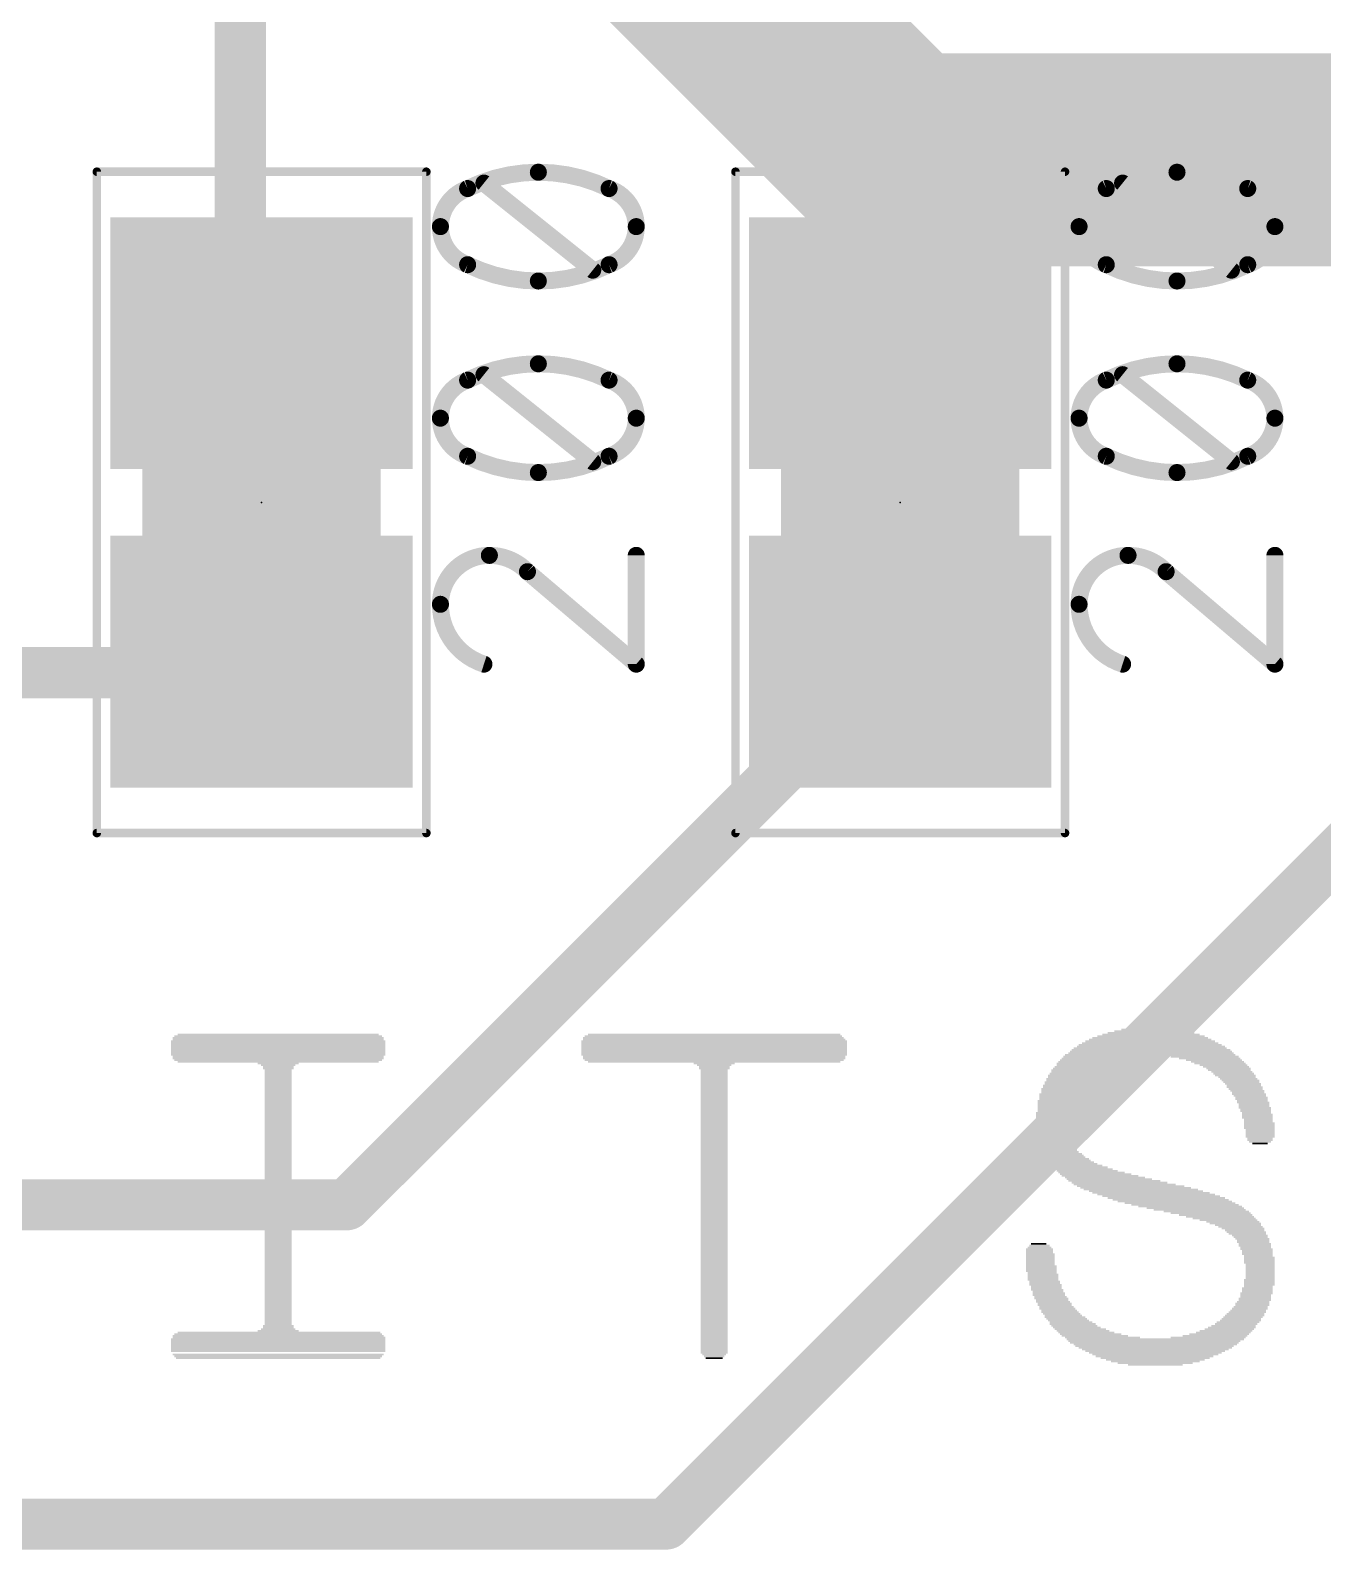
# Model space of a CAD drawing. Extents: x -0.05 to 2.15, y -0.05 to 2.68.
# Drawn here: x 1.0757 to 1.3792, y 0.144 to 0.5009 of the extents above; entities that cross this region are included whole.
import ezdxf

# ---------------------------------------------------------------- set-up
doc = ezdxf.new("R2010")
doc.units = 0
for name, color, linetype in [('1', 12, 'CONTINUOUS'), ('16', 132, 'CONTINUOUS'), ('23', 53, 'CONTINUOUS'), ('25', 253, 'CONTINUOUS'), ('29', 253, 'CONTINUOUS'), ('31', 253, 'CONTINUOUS'), ('35', 253, 'CONTINUOUS'), ('39', 12, 'CONTINUOUS'), ('51', 253, 'CONTINUOUS')]:
    doc.layers.add(name, color=color, linetype=linetype)

# ---------------------------------------------------------------- blocks, each defined once
blk = doc.blocks.new('RECT')
blk.add_solid([(-0.5, -0.5), (0.5, -0.5), (-0.5, 0.5), (0.5, 0.5)])

msp = doc.modelspace()

# ---------------------------------------------------------------- linework, layer by layer
at = {"layer": '1', "const_width": 0.012}
for points in [[(1.125, 0.625), (1.125, 0.45)], [(1.275, 0.625), (1.275, 0.45)], [(1.125, 0.45), (1.13, 0.427402)], [(1.275, 0.45), (1.28, 0.427402)], [(1.125, 0.35), (1.13, 0.352598)], [(1.275, 0.35), (1.28, 0.352598)], [(0.6, 0.35), (1.125, 0.35)], [(1.15, 0.225), (1.275, 0.35)], [(1.225, 0.15), (1.425, 0.35)], [(0.6, 0.225), (1.15, 0.225)], [(0.65, 0.15), (1.225, 0.15)]]:
    msp.add_lwpolyline(points, dxfattribs=at)
at = {"layer": '1', "const_width": 0.006}
for points in [[(1.127929, 0.450648, 1), (1.122071, 0.449352)], [(1.277929, 0.450648, 1), (1.272071, 0.449352)], [(1.122, 0.45, 1), (1.128, 0.45)], [(1.272, 0.45, 1), (1.278, 0.45)], [(1.127071, 0.426753, 1), (1.132929, 0.42805)], [(1.277071, 0.426753, 1), (1.282929, 0.42805)], [(1.131383, 0.349936, 1), (1.128617, 0.35526)], [(1.281383, 0.349936, 1), (1.278617, 0.35526)], [(1.123617, 0.352662, 1), (1.126383, 0.347338)], [(1.125, 0.347, 1), (1.125, 0.353)], [(1.273617, 0.352662, 1), (1.276383, 0.347338)], [(1.277121, 0.347879, 1), (1.272879, 0.352121)], [(1.147879, 0.227121, 1), (1.152121, 0.222879)], [(1.15, 0.222, 1), (1.15, 0.228)], [(1.222879, 0.152121, 1), (1.227121, 0.147879)], [(1.225, 0.147, 1), (1.225, 0.153)]]:
    msp.add_lwpolyline(points, format="xyb", dxfattribs=at)
at = {"layer": '16', "const_width": 0.05}
for points in [[(1.279528, 0.470472), (1.15, 0.6)], [(1.95, 0.470472), (1.279528, 0.470472)]]:
    msp.add_lwpolyline(points, dxfattribs=at)
at = {"layer": '16', "const_width": 0.025}
for points in [[(1.279528, 0.482972, 1), (1.279528, 0.457972)], [(1.270689, 0.461634, 1), (1.288366, 0.479311)]]:
    msp.add_lwpolyline(points, format="xyb", dxfattribs=at)
at = {"layer": '23'}
for p in [(1.13, 0.39), (1.28, 0.39)]:
    msp.add_point(p, dxfattribs=at)
at = {"layer": '25'}
for points, const_width in [([(1.195, 0.467555, 0.113886), (1.178389, 0.463722)], 0.004), ([(1.211611, 0.463722, 0.113886), (1.195, 0.467555)], 0.004), ([(1.195, 0.468555, 1), (1.195, 0.466555)], 0.002), ([(1.195, 0.466555, 1), (1.195, 0.468555)], 0.002), ([(1.345, 0.467555, 0.113886), (1.328389, 0.463722)], 0.004), ([(1.361611, 0.463722, 0.113886), (1.345, 0.467555)], 0.004), ([(1.345, 0.468555, 1), (1.345, 0.466555)], 0.002), ([(1.345, 0.466555, 1), (1.345, 0.468555)], 0.002), ([(1.178389, 0.463722, 0.320469), (1.172, 0.454777)], 0.004), ([(1.177951, 0.464621, 1), (1.178827, 0.462823)], 0.002), ([(1.178713, 0.462776, 1), (1.178065, 0.464668)], 0.002), ([(1.182847, 0.465781, 1), (1.181598, 0.464219)], 0.002), ([(1.218, 0.454777, 0.320462), (1.211611, 0.463722)], 0.004), ([(1.211936, 0.464668, 1), (1.211287, 0.462776)], 0.002), ([(1.211173, 0.462823, 1), (1.212049, 0.464621)], 0.002), ([(1.328389, 0.463722, 0.320469), (1.322, 0.454777)], 0.004), ([(1.327951, 0.464621, 1), (1.328827, 0.462823)], 0.002), ([(1.328713, 0.462776, 1), (1.328065, 0.464668)], 0.002), ([(1.332847, 0.465781, 1), (1.331598, 0.464219)], 0.002), ([(1.368, 0.454777, 0.320462), (1.361611, 0.463722)], 0.004), ([(1.361936, 0.464668, 1), (1.361287, 0.462776)], 0.002), ([(1.361173, 0.462823, 1), (1.362049, 0.464621)], 0.002), ([(1.172, 0.454777, 0.320467), (1.178389, 0.445833)], 0.004), ([(1.173, 0.454777, 1), (1.171, 0.454777)], 0.002), ([(1.171, 0.454777, 1), (1.173, 0.454777)], 0.002), ([(1.211611, 0.445833, 0.320461), (1.218, 0.454777)], 0.004), ([(1.219, 0.454777, 1), (1.217, 0.454777)], 0.002), ([(1.217, 0.454777, 1), (1.219, 0.454777)], 0.002), ([(1.322, 0.454777, 0.320467), (1.328389, 0.445833)], 0.004), ([(1.323, 0.454777, 1), (1.321, 0.454777)], 0.002), ([(1.321, 0.454777, 1), (1.323, 0.454777)], 0.002), ([(1.361611, 0.445833, 0.320461), (1.368, 0.454777)], 0.004), ([(1.369, 0.454777, 1), (1.367, 0.454777)], 0.002), ([(1.367, 0.454777, 1), (1.369, 0.454777)], 0.002), ([(1.178389, 0.445833, 0.113886), (1.195, 0.442)], 0.004), ([(1.178827, 0.446732, 1), (1.177951, 0.444934)], 0.002), ([(1.178065, 0.444887, 1), (1.178713, 0.446779)], 0.002), ([(1.195, 0.442, 0.113886), (1.211611, 0.445833)], 0.004), ([(1.207153, 0.443774, 1), (1.208403, 0.445336)], 0.002), ([(1.211287, 0.446779, 1), (1.211936, 0.444887)], 0.002), ([(1.212049, 0.444934, 1), (1.211173, 0.446732)], 0.002), ([(1.328389, 0.445833, 0.113886), (1.345, 0.442)], 0.004), ([(1.328827, 0.446732, 1), (1.327951, 0.444934)], 0.002), ([(1.328065, 0.444887, 1), (1.328713, 0.446779)], 0.002), ([(1.345, 0.442, 0.113886), (1.361611, 0.445833)], 0.004), ([(1.357153, 0.443774, 1), (1.358403, 0.445336)], 0.002), ([(1.361287, 0.446779, 1), (1.361936, 0.444887)], 0.002), ([(1.362049, 0.444934, 1), (1.361173, 0.446732)], 0.002), ([(1.195, 0.443, 1), (1.195, 0.441)], 0.002), ([(1.195, 0.441, 1), (1.195, 0.443)], 0.002), ([(1.345, 0.443, 1), (1.345, 0.441)], 0.002), ([(1.345, 0.441, 1), (1.345, 0.443)], 0.002), ([(1.195, 0.422555, 0.113886), (1.178389, 0.418722)], 0.004), ([(1.182847, 0.420781, 1), (1.181598, 0.419219)], 0.002), ([(1.211611, 0.418722, 0.113886), (1.195, 0.422555)], 0.004), ([(1.195, 0.423555, 1), (1.195, 0.421555)], 0.002), ([(1.195, 0.421555, 1), (1.195, 0.423555)], 0.002), ([(1.345, 0.422555, 0.113886), (1.328389, 0.418722)], 0.004), ([(1.332847, 0.420781, 1), (1.331598, 0.419219)], 0.002), ([(1.361611, 0.418722, 0.113886), (1.345, 0.422555)], 0.004), ([(1.345, 0.423555, 1), (1.345, 0.421555)], 0.002), ([(1.345, 0.421555, 1), (1.345, 0.423555)], 0.002), ([(1.178389, 0.418722, 0.320469), (1.172, 0.409778)], 0.004), ([(1.177951, 0.419621, 1), (1.178827, 0.417823)], 0.002), ([(1.178713, 0.417776, 1), (1.178065, 0.419668)], 0.002), ([(1.218, 0.409778, 0.320462), (1.211611, 0.418722)], 0.004), ([(1.211936, 0.419668, 1), (1.211287, 0.417776)], 0.002), ([(1.211173, 0.417823, 1), (1.212049, 0.419621)], 0.002), ([(1.328389, 0.418722, 0.320469), (1.322, 0.409778)], 0.004), ([(1.327951, 0.419621, 1), (1.328827, 0.417823)], 0.002), ([(1.328713, 0.417776, 1), (1.328065, 0.419668)], 0.002), ([(1.368, 0.409778, 0.320462), (1.361611, 0.418722)], 0.004), ([(1.361936, 0.419668, 1), (1.361287, 0.417776)], 0.002), ([(1.361173, 0.417823, 1), (1.362049, 0.419621)], 0.002), ([(1.172, 0.409778, 0.320467), (1.178389, 0.400833)], 0.004), ([(1.173, 0.409778, 1), (1.171, 0.409778)], 0.002), ([(1.171, 0.409778, 1), (1.173, 0.409778)], 0.002), ([(1.211611, 0.400833, 0.320461), (1.218, 0.409778)], 0.004), ([(1.219, 0.409778, 1), (1.217, 0.409778)], 0.002), ([(1.217, 0.409778, 1), (1.219, 0.409778)], 0.002), ([(1.322, 0.409778, 0.320467), (1.328389, 0.400833)], 0.004), ([(1.323, 0.409778, 1), (1.321, 0.409778)], 0.002), ([(1.321, 0.409778, 1), (1.323, 0.409778)], 0.002), ([(1.361611, 0.400833, 0.320461), (1.368, 0.409778)], 0.004), ([(1.369, 0.409778, 1), (1.367, 0.409778)], 0.002), ([(1.367, 0.409778, 1), (1.369, 0.409778)], 0.002), ([(1.178389, 0.400833, 0.113886), (1.195, 0.397)], 0.004), ([(1.178827, 0.401732, 1), (1.177951, 0.399934)], 0.002), ([(1.178065, 0.399887, 1), (1.178713, 0.401779)], 0.002), ([(1.195, 0.397, 0.113886), (1.211611, 0.400833)], 0.004), ([(1.207153, 0.398774, 1), (1.208403, 0.400336)], 0.002), ([(1.211287, 0.401779, 1), (1.211936, 0.399887)], 0.002), ([(1.212049, 0.399934, 1), (1.211173, 0.401732)], 0.002), ([(1.328389, 0.400833, 0.113886), (1.345, 0.397)], 0.004), ([(1.328827, 0.401732, 1), (1.327951, 0.399934)], 0.002), ([(1.328065, 0.399887, 1), (1.328713, 0.401779)], 0.002), ([(1.345, 0.397, 0.113886), (1.361611, 0.400833)], 0.004), ([(1.357153, 0.398774, 1), (1.358403, 0.400336)], 0.002), ([(1.361287, 0.401779, 1), (1.361936, 0.399887)], 0.002), ([(1.362049, 0.399934, 1), (1.361173, 0.401732)], 0.002), ([(1.195, 0.398, 1), (1.195, 0.396)], 0.002), ([(1.195, 0.396, 1), (1.195, 0.398)], 0.002), ([(1.345, 0.398, 1), (1.345, 0.396)], 0.002), ([(1.345, 0.396, 1), (1.345, 0.398)], 0.002), ([(1.1835, 0.377555, 0.414214), (1.172, 0.366055)], 0.004), ([(1.192445, 0.373722, 0.205256), (1.1835, 0.377555)], 0.004), ([(1.1835, 0.378555, 1), (1.1835, 0.376555)], 0.002), ([(1.1835, 0.376555, 1), (1.1835, 0.378555)], 0.002), ([(1.219, 0.377555, 1), (1.217, 0.377555)], 0.002), ([(1.3335, 0.377555, 0.414214), (1.322, 0.366055)], 0.004), ([(1.342445, 0.373722, 0.205256), (1.3335, 0.377555)], 0.004), ([(1.3335, 0.378555, 1), (1.3335, 0.376555)], 0.002), ([(1.3335, 0.376555, 1), (1.3335, 0.378555)], 0.002), ([(1.369, 0.377555, 1), (1.367, 0.377555)], 0.002), ([(1.193092, 0.374484, 1), (1.191797, 0.37296)], 0.002), ([(1.19172, 0.373033, 1), (1.193169, 0.374412)], 0.002), ([(1.343092, 0.374484, 1), (1.341797, 0.37296)], 0.002), ([(1.34172, 0.373033, 1), (1.343169, 0.374412)], 0.002), ([(1.172, 0.366055, 0.325186), (1.182222, 0.352)], 0.004), ([(1.173, 0.366055, 1), (1.171, 0.366055)], 0.002), ([(1.322, 0.366055, 0.325186), (1.332222, 0.352)], 0.004), ([(1.323, 0.366055, 1), (1.321, 0.366055)], 0.002), ([(1.171, 0.366055, 1), (1.173, 0.366055)], 0.002), ([(1.321, 0.366055, 1), (1.323, 0.366055)], 0.002), ([(1.181914, 0.351049, 1), (1.18253, 0.352951)], 0.002), ([(1.217352, 0.351238, 1), (1.218648, 0.352762)], 0.002), ([(1.331914, 0.351049, 1), (1.33253, 0.352951)], 0.002), ([(1.367352, 0.351238, 1), (1.368648, 0.352762)], 0.002), ([(1.217, 0.352, 1), (1.219, 0.352)], 0.002), ([(1.367, 0.352, 1), (1.369, 0.352)], 0.002)]:
    msp.add_lwpolyline(points, format="xyb", dxfattribs=dict(at, const_width=const_width))
at = {"layer": '25', "const_width": 0.004}
for points in [[(1.207778, 0.444555), (1.182222, 0.465)], [(1.357778, 0.444555), (1.332222, 0.465)], [(1.207778, 0.399555), (1.182222, 0.42)], [(1.357778, 0.399555), (1.332222, 0.42)], [(1.218, 0.352), (1.218, 0.377555)], [(1.368, 0.352), (1.368, 0.377555)], [(1.192445, 0.373722), (1.218, 0.352)], [(1.342445, 0.373722), (1.368, 0.352)]]:
    msp.add_lwpolyline(points, dxfattribs=at)
at = {"layer": '39', "const_width": 0.002}
for points in [[(1.091299, 0.312323), (1.091299, 0.467677)], [(1.091299, 0.467677), (1.168701, 0.467677)], [(1.168701, 0.467677), (1.168701, 0.312323)], [(1.241299, 0.312323), (1.241299, 0.467677)], [(1.241299, 0.467677), (1.318701, 0.467677)], [(1.318701, 0.467677), (1.318701, 0.312323)], [(1.168701, 0.312323), (1.091299, 0.312323)], [(1.318701, 0.312323), (1.241299, 0.312323)]]:
    msp.add_lwpolyline(points, dxfattribs=at)
at = {"layer": '39', "const_width": 0.001}
for points in [[(1.091799, 0.467677, 1), (1.090799, 0.467677)], [(1.091299, 0.468177, 1), (1.091299, 0.467177)], [(1.169201, 0.467677, 1), (1.168201, 0.467677)], [(1.168701, 0.467177, 1), (1.168701, 0.468177)], [(1.241799, 0.467677, 1), (1.240799, 0.467677)], [(1.241299, 0.468177, 1), (1.241299, 0.467177)], [(1.319201, 0.467677, 1), (1.318201, 0.467677)], [(1.318701, 0.467177, 1), (1.318701, 0.468177)], [(1.091299, 0.312823, 1), (1.091299, 0.311823)], [(1.090799, 0.312323, 1), (1.091799, 0.312323)], [(1.168201, 0.312323, 1), (1.169201, 0.312323)], [(1.168701, 0.311823, 1), (1.168701, 0.312823)], [(1.241299, 0.312823, 1), (1.241299, 0.311823)], [(1.240799, 0.312323, 1), (1.241799, 0.312323)], [(1.318201, 0.312323, 1), (1.319201, 0.312323)], [(1.318701, 0.311823, 1), (1.318701, 0.312823)]]:
    msp.add_lwpolyline(points, format="xyb", dxfattribs=at)
at = {"layer": '51', "const_width": 0.006}
for points in [[(1.105, 0.418), (1.105, 0.362)], [(1.155, 0.418), (1.155, 0.362)], [(1.255, 0.418), (1.255, 0.362)], [(1.305, 0.418), (1.305, 0.362)]]:
    msp.add_lwpolyline(points, dxfattribs=at)
at = {"layer": '51', "const_width": 0.003}
for points in [[(1.1065, 0.418, 1), (1.1035, 0.418)], [(1.1565, 0.418, 1), (1.1535, 0.418)], [(1.2565, 0.418, 1), (1.2535, 0.418)], [(1.3065, 0.418, 1), (1.3035, 0.418)], [(1.1035, 0.362, 1), (1.1065, 0.362)], [(1.1535, 0.362, 1), (1.1565, 0.362)], [(1.2535, 0.362, 1), (1.2565, 0.362)], [(1.3035, 0.362, 1), (1.3065, 0.362)]]:
    msp.add_lwpolyline(points, format="xyb", dxfattribs=at)

# ---------------------------------------------------------------- block references
at = {"layer": '1', "xscale": 0.051181, "yscale": 0.062992, "rotation": 90}
for p in [(1.13, 0.427402), (1.28, 0.427402), (1.13, 0.352598), (1.28, 0.352598)]:
    msp.add_blockref('RECT', p, dxfattribs=at)
at = {"layer": '25', "yscale": 0.0004}
for p, xscale in [((1.1339, 0.2642), 0.0496), ((1.1339, 0.2646), 0.0488), ((1.1339, 0.265), 0.0472), ((1.2361, 0.2642), 0.0612), ((1.2361, 0.2646), 0.0604), ((1.2363, 0.265), 0.0592), ((1.3387, 0.2642), 0.0272), ((1.3389, 0.2646), 0.0252), ((1.3389, 0.265), 0.0228), ((1.3389, 0.2654), 0.0204), ((1.3391, 0.2658), 0.0176), ((1.3391, 0.2662), 0.0144), ((1.3393, 0.2666), 0.0092), ((1.1339, 0.2634), 0.0504), ((1.1339, 0.263), 0.0504), ((1.1339, 0.2626), 0.0504), ((1.1339, 0.2622), 0.0504), ((1.1339, 0.2618), 0.0504), ((1.1339, 0.2614), 0.0504), ((1.1339, 0.261), 0.0504), ((1.1339, 0.2606), 0.0504), ((1.1339, 0.2638), 0.0496), ((1.2363, 0.2634), 0.0624), ((1.2363, 0.263), 0.0624), ((1.2363, 0.2626), 0.0624), ((1.2363, 0.2622), 0.0624), ((1.2363, 0.2618), 0.0624), ((1.2363, 0.2614), 0.0624), ((1.2363, 0.261), 0.0624), ((1.2363, 0.2606), 0.0624), ((1.2363, 0.2638), 0.0616), ((1.3389, 0.2606), 0.0388), ((1.3389, 0.261), 0.038), ((1.3389, 0.2614), 0.0372), ((1.3387, 0.2618), 0.036), ((1.3389, 0.2622), 0.0348), ((1.3387, 0.2626), 0.0336), ((1.3387, 0.263), 0.032), ((1.3387, 0.2634), 0.0304), ((1.3387, 0.2638), 0.0288), ((1.1339, 0.2602), 0.0504), ((1.1339, 0.2598), 0.0496), ((1.1339, 0.2594), 0.0496), ((1.1339, 0.259), 0.0488), ((1.1339, 0.2586), 0.0472), ((1.1339, 0.2582), 0.0096), ((1.1339, 0.2578), 0.008), ((1.1339, 0.2574), 0.0072), ((1.1339, 0.257), 0.0072), ((1.2363, 0.2602), 0.0624), ((1.2363, 0.2598), 0.0616), ((1.2363, 0.2594), 0.0616), ((1.2363, 0.259), 0.0608), ((1.2363, 0.2586), 0.0592), ((1.2363, 0.2582), 0.0096), ((1.2363, 0.2578), 0.008), ((1.2363, 0.2574), 0.0072), ((1.2363, 0.257), 0.0072), ((1.3209, 0.257), 0.01), ((1.3215, 0.2574), 0.0104), ((1.3227, 0.2582), 0.012), ((1.3221, 0.2578), 0.0108), ((1.3233, 0.2586), 0.0124), ((1.3243, 0.259), 0.0136), ((1.3253, 0.2594), 0.0148), ((1.3265, 0.2598), 0.0164), ((1.3285, 0.2602), 0.0196), ((1.3495, 0.2602), 0.0184), ((1.3515, 0.2598), 0.016), ((1.3527, 0.2594), 0.0144), ((1.3537, 0.259), 0.0132), ((1.3545, 0.2586), 0.0124), ((1.3551, 0.2582), 0.012), ((1.3559, 0.2578), 0.0112), ((1.3565, 0.2574), 0.0108), ((1.3571, 0.257), 0.0104), ((1.1339, 0.2566), 0.0064), ((1.1339, 0.2562), 0.0064), ((1.1339, 0.2558), 0.0064), ((1.1339, 0.2554), 0.0064), ((1.1339, 0.255), 0.0064), ((1.1339, 0.2546), 0.0064), ((1.1339, 0.2542), 0.0064), ((1.1339, 0.2538), 0.0064), ((1.1339, 0.2534), 0.0064), ((1.2363, 0.2566), 0.0064), ((1.2363, 0.2562), 0.0064), ((1.2363, 0.2558), 0.0064), ((1.2363, 0.2554), 0.0064), ((1.2363, 0.255), 0.0064), ((1.2363, 0.2546), 0.0064), ((1.2363, 0.2542), 0.0064), ((1.2363, 0.2538), 0.0064), ((1.2363, 0.2534), 0.0064), ((1.3179, 0.2538), 0.008), ((1.3177, 0.2534), 0.0076), ((1.3185, 0.2546), 0.0084), ((1.3183, 0.2542), 0.008), ((1.3193, 0.2554), 0.0092), ((1.3189, 0.255), 0.0084), ((1.3197, 0.2558), 0.0092), ((1.3205, 0.2566), 0.01), ((1.3201, 0.2562), 0.0092), ((1.3573, 0.2566), 0.01), ((1.3579, 0.2562), 0.0096), ((1.3583, 0.2558), 0.0096), ((1.3587, 0.2554), 0.0096), ((1.3591, 0.255), 0.0088), ((1.3595, 0.2546), 0.0088), ((1.3599, 0.2542), 0.0088), ((1.3601, 0.2538), 0.0084), ((1.3605, 0.2534), 0.0084), ((1.1339, 0.253), 0.0064), ((1.1339, 0.2526), 0.0064), ((1.1339, 0.2522), 0.0064), ((1.1339, 0.2518), 0.0064), ((1.1339, 0.2514), 0.0064), ((1.1339, 0.251), 0.0064), ((1.1339, 0.2506), 0.0064), ((1.1339, 0.2502), 0.0064), ((1.1339, 0.2498), 0.0064), ((1.2363, 0.253), 0.0064), ((1.2363, 0.2526), 0.0064), ((1.2363, 0.2522), 0.0064), ((1.2363, 0.2518), 0.0064), ((1.2363, 0.2514), 0.0064), ((1.2363, 0.251), 0.0064), ((1.2363, 0.2506), 0.0064), ((1.2363, 0.2502), 0.0064), ((1.2363, 0.2498), 0.0064), ((1.3165, 0.251), 0.0076), ((1.3163, 0.2506), 0.0072), ((1.3163, 0.2502), 0.0072), ((1.3163, 0.2498), 0.0072), ((1.3169, 0.2522), 0.0076), ((1.3169, 0.2518), 0.0076), ((1.3167, 0.2514), 0.0072), ((1.3175, 0.253), 0.008), ((1.3173, 0.2526), 0.0076), ((1.3607, 0.253), 0.008), ((1.3609, 0.2526), 0.0084), ((1.3611, 0.2522), 0.008), ((1.3615, 0.2518), 0.008), ((1.3617, 0.2514), 0.0076), ((1.3619, 0.251), 0.008), ((1.3621, 0.2506), 0.0076), ((1.3625, 0.2502), 0.0076), ((1.3625, 0.2498), 0.0076), ((1.1339, 0.2494), 0.0064), ((1.1339, 0.249), 0.0064), ((1.1339, 0.2486), 0.0064), ((1.1339, 0.2482), 0.0064), ((1.1339, 0.2478), 0.0064), ((1.1339, 0.2474), 0.0064), ((1.1339, 0.247), 0.0064), ((1.1339, 0.2466), 0.0064), ((1.1339, 0.2462), 0.0064), ((1.2363, 0.2494), 0.0064), ((1.2363, 0.249), 0.0064), ((1.2363, 0.2486), 0.0064), ((1.2363, 0.2482), 0.0064), ((1.2363, 0.2478), 0.0064), ((1.2363, 0.2474), 0.0064), ((1.2363, 0.247), 0.0064), ((1.2363, 0.2466), 0.0064), ((1.2363, 0.2462), 0.0064), ((1.3155, 0.2466), 0.0072), ((1.3155, 0.2462), 0.0072), ((1.3159, 0.2494), 0.0072), ((1.3159, 0.249), 0.0072), ((1.3159, 0.2486), 0.0072), ((1.3157, 0.2482), 0.0068), ((1.3157, 0.2478), 0.0068), ((1.3157, 0.2474), 0.0068), ((1.3157, 0.247), 0.0068), ((1.3627, 0.2494), 0.0072), ((1.3629, 0.249), 0.0076), ((1.3631, 0.2486), 0.0072), ((1.3631, 0.2482), 0.0072), ((1.3633, 0.2478), 0.0076), ((1.3635, 0.2474), 0.0072), ((1.3635, 0.247), 0.0072), ((1.3637, 0.2466), 0.0068), ((1.3639, 0.2462), 0.0072), ((1.1339, 0.2458), 0.0064), ((1.1339, 0.2454), 0.0064), ((1.1339, 0.245), 0.0064), ((1.1339, 0.2446), 0.0064), ((1.1339, 0.2442), 0.0064), ((1.1339, 0.2438), 0.0064), ((1.1339, 0.2434), 0.0064), ((1.1339, 0.243), 0.0064), ((1.1339, 0.2426), 0.0064), ((1.2363, 0.2458), 0.0064), ((1.2363, 0.2454), 0.0064), ((1.2363, 0.245), 0.0064), ((1.2363, 0.2446), 0.0064), ((1.2363, 0.2442), 0.0064), ((1.2363, 0.2438), 0.0064), ((1.2363, 0.2434), 0.0064), ((1.2363, 0.243), 0.0064), ((1.2363, 0.2426), 0.0064), ((1.3153, 0.2458), 0.0068), ((1.3153, 0.2454), 0.0068), ((1.3153, 0.245), 0.0068), ((1.3153, 0.2446), 0.0068), ((1.3155, 0.2442), 0.0072), ((1.3155, 0.2438), 0.0072), ((1.3155, 0.2434), 0.0072), ((1.3157, 0.243), 0.0068), ((1.3157, 0.2426), 0.0068), ((1.3639, 0.2458), 0.0072), ((1.3639, 0.2454), 0.0072), ((1.3641, 0.245), 0.0068), ((1.3641, 0.2446), 0.0068), ((1.3643, 0.2442), 0.0072), ((1.3643, 0.2438), 0.0072), ((1.3643, 0.2434), 0.0072), ((1.3643, 0.243), 0.0072), ((1.3645, 0.2426), 0.0068), ((1.1339, 0.2422), 0.0064), ((1.1339, 0.2418), 0.0064), ((1.1339, 0.2414), 0.0064), ((1.1339, 0.241), 0.0064), ((1.1339, 0.2406), 0.0064), ((1.1339, 0.2402), 0.0064), ((1.1339, 0.2398), 0.0064), ((1.1339, 0.2394), 0.0064), ((1.1339, 0.239), 0.0064), ((1.2363, 0.2422), 0.0064), ((1.2363, 0.2418), 0.0064), ((1.2363, 0.2414), 0.0064), ((1.2363, 0.241), 0.0064), ((1.2363, 0.2406), 0.0064), ((1.2363, 0.2402), 0.0064), ((1.2363, 0.2398), 0.0064), ((1.2363, 0.2394), 0.0064), ((1.2363, 0.239), 0.0064), ((1.3157, 0.2422), 0.0068), ((1.3159, 0.2418), 0.0072), ((1.3159, 0.2414), 0.0072), ((1.3159, 0.241), 0.0072), ((1.3161, 0.2406), 0.0076), ((1.3163, 0.2402), 0.0072), ((1.3165, 0.2398), 0.0076), ((1.3165, 0.2394), 0.0076), ((1.3169, 0.239), 0.0076), ((1.3645, 0.2422), 0.0068), ((1.3645, 0.2418), 0.0068), ((1.3645, 0.2414), 0.0068), ((1.3645, 0.241), 0.0068), ((1.3645, 0.2406), 0.006), ((1.3645, 0.2402), 0.006), ((1.3645, 0.2398), 0.0052), ((1.3645, 0.2394), 0.0036), ((1.1339, 0.2386), 0.0064), ((1.1339, 0.2382), 0.0064), ((1.1339, 0.2378), 0.0064), ((1.1339, 0.2374), 0.0064), ((1.1339, 0.237), 0.0064), ((1.1339, 0.2366), 0.0064), ((1.1339, 0.2362), 0.0064), ((1.1339, 0.2358), 0.0064), ((1.1339, 0.2354), 0.0064), ((1.2363, 0.2386), 0.0064), ((1.2363, 0.2382), 0.0064), ((1.2363, 0.2378), 0.0064), ((1.2363, 0.2374), 0.0064), ((1.2363, 0.237), 0.0064), ((1.2363, 0.2366), 0.0064), ((1.2363, 0.2362), 0.0064), ((1.2363, 0.2358), 0.0064), ((1.2363, 0.2354), 0.0064), ((1.3169, 0.2386), 0.0076), ((1.3171, 0.2382), 0.008), ((1.3175, 0.2378), 0.008), ((1.3177, 0.2374), 0.0084), ((1.3183, 0.237), 0.0088), ((1.3185, 0.2366), 0.0092), ((1.3189, 0.2362), 0.0092), ((1.3193, 0.2358), 0.01), ((1.3197, 0.2354), 0.01), ((1.1339, 0.235), 0.0064), ((1.1339, 0.2346), 0.0064), ((1.1339, 0.2342), 0.0064), ((1.1339, 0.2338), 0.0064), ((1.1339, 0.2334), 0.0064), ((1.1339, 0.233), 0.0064), ((1.1339, 0.2326), 0.0064), ((1.1339, 0.2322), 0.0064), ((1.1339, 0.2318), 0.0064), ((1.2363, 0.235), 0.0064), ((1.2363, 0.2346), 0.0064), ((1.2363, 0.2342), 0.0064), ((1.2363, 0.2338), 0.0064), ((1.2363, 0.2334), 0.0064), ((1.2363, 0.233), 0.0064), ((1.2363, 0.2326), 0.0064), ((1.2363, 0.2322), 0.0064), ((1.2363, 0.2318), 0.0064), ((1.3203, 0.235), 0.0104), ((1.3207, 0.2346), 0.0112), ((1.3215, 0.2342), 0.012), ((1.3223, 0.2338), 0.0128), ((1.3231, 0.2334), 0.0136), ((1.3239, 0.233), 0.0144), ((1.3249, 0.2326), 0.0156), ((1.3259, 0.2322), 0.0168), ((1.3269, 0.2318), 0.018), ((1.1339, 0.2314), 0.0064), ((1.1339, 0.231), 0.0064), ((1.1339, 0.2306), 0.0064), ((1.1339, 0.2302), 0.0064), ((1.1339, 0.2298), 0.0064), ((1.1339, 0.2294), 0.0064), ((1.1339, 0.229), 0.0064), ((1.1339, 0.2286), 0.0064), ((1.1339, 0.2282), 0.0064), ((1.2363, 0.2314), 0.0064), ((1.2363, 0.231), 0.0064), ((1.2363, 0.2306), 0.0064), ((1.2363, 0.2302), 0.0064), ((1.2363, 0.2298), 0.0064), ((1.2363, 0.2294), 0.0064), ((1.2363, 0.229), 0.0064), ((1.2363, 0.2286), 0.0064), ((1.2363, 0.2282), 0.0064), ((1.3281, 0.2314), 0.0188), ((1.3291, 0.231), 0.02), ((1.3303, 0.2306), 0.0216), ((1.3315, 0.2302), 0.0224), ((1.3327, 0.2298), 0.024), ((1.3341, 0.2294), 0.0252), ((1.3353, 0.229), 0.026), ((1.3365, 0.2286), 0.0268), ((1.3377, 0.2282), 0.0268), ((1.1339, 0.2278), 0.0064), ((1.1339, 0.2274), 0.0064), ((1.1339, 0.227), 0.0064), ((1.1339, 0.2266), 0.0064), ((1.1339, 0.2262), 0.0064), ((1.1339, 0.2258), 0.0064), ((1.1339, 0.2254), 0.0064), ((1.1339, 0.225), 0.0064), ((1.2363, 0.2278), 0.0064), ((1.2363, 0.2274), 0.0064), ((1.2363, 0.227), 0.0064), ((1.2363, 0.2266), 0.0064), ((1.2363, 0.2262), 0.0064), ((1.2363, 0.2258), 0.0064), ((1.2363, 0.2254), 0.0064), ((1.2363, 0.225), 0.0064), ((1.3389, 0.2278), 0.0276), ((1.3401, 0.2274), 0.0276), ((1.3413, 0.227), 0.0276), ((1.3425, 0.2266), 0.0276), ((1.3435, 0.2262), 0.0272), ((1.3445, 0.2258), 0.0268), ((1.3457, 0.2254), 0.026), ((1.3469, 0.225), 0.0252), ((1.1339, 0.2246), 0.0064), ((1.1339, 0.2242), 0.0064), ((1.1339, 0.2238), 0.0064), ((1.1339, 0.2234), 0.0064), ((1.1339, 0.223), 0.0064), ((1.1339, 0.2226), 0.0064), ((1.1339, 0.2222), 0.0064), ((1.1339, 0.2218), 0.0064), ((1.1339, 0.2214), 0.0064), ((1.2363, 0.2246), 0.0064), ((1.2363, 0.2242), 0.0064), ((1.2363, 0.2238), 0.0064), ((1.2363, 0.2234), 0.0064), ((1.2363, 0.223), 0.0064), ((1.2363, 0.2226), 0.0064), ((1.2363, 0.2222), 0.0064), ((1.2363, 0.2218), 0.0064), ((1.2363, 0.2214), 0.0064), ((1.3481, 0.2246), 0.0244), ((1.3493, 0.2242), 0.0228), ((1.3503, 0.2238), 0.0216), ((1.3519, 0.2234), 0.02), ((1.3529, 0.223), 0.0188), ((1.3541, 0.2226), 0.0172), ((1.3551, 0.2222), 0.016), ((1.3561, 0.2218), 0.0148), ((1.3571, 0.2214), 0.0136), ((1.1339, 0.221), 0.0064), ((1.1339, 0.2206), 0.0064), ((1.1339, 0.2202), 0.0064), ((1.1339, 0.2198), 0.0064), ((1.1339, 0.2194), 0.0064), ((1.1339, 0.219), 0.0064), ((1.1339, 0.2186), 0.0064), ((1.1339, 0.2182), 0.0064), ((1.1339, 0.2178), 0.0064), ((1.2363, 0.221), 0.0064), ((1.2363, 0.2206), 0.0064), ((1.2363, 0.2202), 0.0064), ((1.2363, 0.2198), 0.0064), ((1.2363, 0.2194), 0.0064), ((1.2363, 0.219), 0.0064), ((1.2363, 0.2186), 0.0064), ((1.2363, 0.2182), 0.0064), ((1.2363, 0.2178), 0.0064), ((1.3581, 0.221), 0.0124), ((1.3587, 0.2206), 0.012), ((1.3593, 0.2202), 0.0108), ((1.3599, 0.2198), 0.0104), ((1.3605, 0.2194), 0.01), ((1.3609, 0.219), 0.0092), ((1.3613, 0.2186), 0.0092), ((1.3615, 0.2182), 0.0088), ((1.3621, 0.2178), 0.0084), ((1.1339, 0.2174), 0.0064), ((1.1339, 0.217), 0.0064), ((1.1339, 0.2166), 0.0064), ((1.1339, 0.2162), 0.0064), ((1.1339, 0.2158), 0.0064), ((1.1339, 0.2154), 0.0064), ((1.1339, 0.215), 0.0064), ((1.1339, 0.2146), 0.0064), ((1.1339, 0.2142), 0.0064), ((1.2363, 0.2174), 0.0064), ((1.2363, 0.217), 0.0064), ((1.2363, 0.2166), 0.0064), ((1.2363, 0.2162), 0.0064), ((1.2363, 0.2158), 0.0064), ((1.2363, 0.2154), 0.0064), ((1.2363, 0.215), 0.0064), ((1.2363, 0.2146), 0.0064), ((1.2363, 0.2142), 0.0064), ((1.3127, 0.2146), 0.0064), ((1.3127, 0.2142), 0.0064), ((1.3127, 0.215), 0.0056), ((1.3127, 0.2154), 0.0048), ((1.3125, 0.2158), 0.0036), ((1.3623, 0.2174), 0.008), ((1.3627, 0.217), 0.008), ((1.3629, 0.2166), 0.0076), ((1.3629, 0.2162), 0.0076), ((1.3633, 0.2158), 0.0076), ((1.3633, 0.2154), 0.0076), ((1.3635, 0.215), 0.0072), ((1.3637, 0.2146), 0.0076), ((1.3639, 0.2142), 0.0072), ((1.1339, 0.2138), 0.0064), ((1.1339, 0.2134), 0.0064), ((1.1339, 0.213), 0.0064), ((1.1339, 0.2126), 0.0064), ((1.1339, 0.2122), 0.0064), ((1.1339, 0.2118), 0.0064), ((1.1339, 0.2114), 0.0064), ((1.1339, 0.211), 0.0064), ((1.1339, 0.2106), 0.0064), ((1.2363, 0.2138), 0.0064), ((1.2363, 0.2134), 0.0064), ((1.2363, 0.213), 0.0064), ((1.2363, 0.2126), 0.0064), ((1.2363, 0.2122), 0.0064), ((1.2363, 0.2118), 0.0064), ((1.2363, 0.2114), 0.0064), ((1.2363, 0.211), 0.0064), ((1.2363, 0.2106), 0.0064), ((1.3127, 0.2138), 0.0064), ((1.3129, 0.2134), 0.0068), ((1.3129, 0.213), 0.0068), ((1.3129, 0.2126), 0.0068), ((1.3129, 0.2122), 0.0068), ((1.3129, 0.2118), 0.0068), ((1.3129, 0.2114), 0.0068), ((1.3129, 0.211), 0.0068), ((1.3131, 0.2106), 0.0072), ((1.3639, 0.2138), 0.0072), ((1.3639, 0.2134), 0.0072), ((1.3641, 0.213), 0.0068), ((1.3643, 0.2126), 0.0072), ((1.3643, 0.2122), 0.0072), ((1.3643, 0.2118), 0.0072), ((1.3643, 0.2114), 0.0072), ((1.3645, 0.211), 0.0068), ((1.3645, 0.2106), 0.0068), ((1.1339, 0.2102), 0.0064), ((1.1339, 0.2098), 0.0064), ((1.1339, 0.2094), 0.0064), ((1.1339, 0.209), 0.0064), ((1.1339, 0.2086), 0.0064), ((1.1339, 0.2082), 0.0064), ((1.1339, 0.2078), 0.0064), ((1.1339, 0.2074), 0.0064), ((1.1339, 0.207), 0.0064), ((1.2363, 0.2102), 0.0064), ((1.2363, 0.2098), 0.0064), ((1.2363, 0.2094), 0.0064), ((1.2363, 0.209), 0.0064), ((1.2363, 0.2086), 0.0064), ((1.2363, 0.2082), 0.0064), ((1.2363, 0.2078), 0.0064), ((1.2363, 0.2074), 0.0064), ((1.2363, 0.207), 0.0064), ((1.3131, 0.2102), 0.0072), ((1.3131, 0.2098), 0.0072), ((1.3131, 0.2094), 0.0072), ((1.3133, 0.209), 0.0068), ((1.3135, 0.2086), 0.0072), ((1.3135, 0.2082), 0.0072), ((1.3135, 0.2078), 0.0072), ((1.3135, 0.2074), 0.0072), ((1.3139, 0.207), 0.0072), ((1.3643, 0.2074), 0.0072), ((1.3643, 0.207), 0.0072), ((1.3645, 0.2102), 0.0068), ((1.3645, 0.2098), 0.0068), ((1.3645, 0.2094), 0.0068), ((1.3645, 0.209), 0.0068), ((1.3645, 0.2086), 0.0068), ((1.3645, 0.2082), 0.0068), ((1.3645, 0.2078), 0.0068), ((1.1339, 0.2066), 0.0064), ((1.1339, 0.2062), 0.0064), ((1.1339, 0.2058), 0.0064), ((1.1339, 0.2054), 0.0064), ((1.1339, 0.205), 0.0064), ((1.1339, 0.2046), 0.0064), ((1.1339, 0.2042), 0.0064), ((1.1339, 0.2038), 0.0064), ((1.1339, 0.2034), 0.0064), ((1.2363, 0.2066), 0.0064), ((1.2363, 0.2062), 0.0064), ((1.2363, 0.2058), 0.0064), ((1.2363, 0.2054), 0.0064), ((1.2363, 0.205), 0.0064), ((1.2363, 0.2046), 0.0064), ((1.2363, 0.2042), 0.0064), ((1.2363, 0.2038), 0.0064), ((1.2363, 0.2034), 0.0064), ((1.3139, 0.2066), 0.0072), ((1.3141, 0.2062), 0.0076), ((1.3143, 0.2058), 0.0072), ((1.3143, 0.2054), 0.0072), ((1.3145, 0.205), 0.0076), ((1.3147, 0.2046), 0.0072), ((1.3149, 0.2042), 0.0076), ((1.3149, 0.2038), 0.0076), ((1.3153, 0.2034), 0.0076), ((1.3637, 0.2042), 0.0076), ((1.3635, 0.2038), 0.0072), ((1.3635, 0.2034), 0.0072), ((1.3639, 0.2054), 0.0072), ((1.3639, 0.205), 0.0072), ((1.3639, 0.2046), 0.0072), ((1.3643, 0.2066), 0.0072), ((1.3643, 0.2062), 0.0072), ((1.3641, 0.2058), 0.0068), ((1.1339, 0.203), 0.0064), ((1.1339, 0.2026), 0.0064), ((1.1339, 0.2022), 0.0064), ((1.1339, 0.2018), 0.0064), ((1.1339, 0.2014), 0.0064), ((1.1339, 0.201), 0.0064), ((1.1339, 0.2006), 0.0064), ((1.1339, 0.2002), 0.0064), ((1.1339, 0.1998), 0.0064), ((1.2363, 0.203), 0.0064), ((1.2363, 0.2026), 0.0064), ((1.2363, 0.2022), 0.0064), ((1.2363, 0.2018), 0.0064), ((1.2363, 0.2014), 0.0064), ((1.2363, 0.201), 0.0064), ((1.2363, 0.2006), 0.0064), ((1.2363, 0.2002), 0.0064), ((1.2363, 0.1998), 0.0064), ((1.3155, 0.203), 0.008), ((1.3157, 0.2026), 0.0076), ((1.3159, 0.2022), 0.008), ((1.3163, 0.2018), 0.008), ((1.3163, 0.2014), 0.008), ((1.3167, 0.201), 0.008), ((1.3169, 0.2006), 0.0084), ((1.3173, 0.2002), 0.0084), ((1.3175, 0.1998), 0.0088), ((1.3615, 0.1998), 0.0088), ((1.3617, 0.2002), 0.0084), ((1.3621, 0.2006), 0.0084), ((1.3623, 0.201), 0.008), ((1.3627, 0.2018), 0.008), ((1.3627, 0.2014), 0.008), ((1.3629, 0.2022), 0.0076), ((1.3633, 0.203), 0.0076), ((1.3633, 0.2026), 0.0076), ((1.1339, 0.1966), 0.0072), ((1.1339, 0.1962), 0.0072), ((1.1339, 0.1994), 0.0064), ((1.1339, 0.199), 0.0064), ((1.1339, 0.1986), 0.0064), ((1.1339, 0.1982), 0.0064), ((1.1339, 0.1978), 0.0064), ((1.1339, 0.1974), 0.0064), ((1.1339, 0.197), 0.0064), ((1.2363, 0.1994), 0.0064), ((1.2363, 0.199), 0.0064), ((1.2363, 0.1986), 0.0064), ((1.2363, 0.1982), 0.0064), ((1.2363, 0.1978), 0.0064), ((1.2363, 0.1974), 0.0064), ((1.2363, 0.197), 0.0064), ((1.2363, 0.1966), 0.0064), ((1.2363, 0.1962), 0.0064), ((1.3179, 0.1994), 0.0088), ((1.3183, 0.199), 0.0088), ((1.3187, 0.1986), 0.0096), ((1.3191, 0.1982), 0.0096), ((1.3195, 0.1978), 0.0096), ((1.3201, 0.1974), 0.01), ((1.3205, 0.197), 0.0108), ((1.3209, 0.1966), 0.0108), ((1.3215, 0.1962), 0.0112), ((1.3579, 0.1962), 0.0112), ((1.3583, 0.1966), 0.0104), ((1.3589, 0.197), 0.01), ((1.3593, 0.1974), 0.01), ((1.3599, 0.1978), 0.0096), ((1.3601, 0.1982), 0.0092), ((1.3605, 0.1986), 0.0092), ((1.3609, 0.199), 0.0092), ((1.3611, 0.1994), 0.0088), ((1.1339, 0.1934), 0.0504), ((1.1339, 0.193), 0.0504), ((1.1339, 0.1926), 0.0504), ((1.1339, 0.1942), 0.0496), ((1.1341, 0.1938), 0.05), ((1.1339, 0.1946), 0.0488), ((1.1341, 0.195), 0.0476), ((1.1339, 0.1954), 0.0096), ((1.1339, 0.1958), 0.008), ((1.2363, 0.1958), 0.0064), ((1.2363, 0.1954), 0.0064), ((1.2363, 0.195), 0.0064), ((1.2363, 0.1946), 0.0064), ((1.2363, 0.1942), 0.0064), ((1.2363, 0.1938), 0.0064), ((1.2363, 0.1934), 0.0064), ((1.2363, 0.193), 0.0064), ((1.2363, 0.1926), 0.0064), ((1.3223, 0.1958), 0.012), ((1.3229, 0.1954), 0.0124), ((1.3237, 0.195), 0.0132), ((1.3247, 0.1946), 0.0144), ((1.3257, 0.1942), 0.0156), ((1.3275, 0.1938), 0.0176), ((1.3399, 0.1934), 0.0416), ((1.3397, 0.193), 0.0404), ((1.3397, 0.1926), 0.0396), ((1.3523, 0.1938), 0.0176), ((1.3539, 0.1942), 0.0152), ((1.3549, 0.1946), 0.014), ((1.3559, 0.195), 0.0128), ((1.3565, 0.1954), 0.0124), ((1.3573, 0.1958), 0.0116), ((1.1339, 0.1922), 0.0504), ((1.1339, 0.1918), 0.0504), ((1.1339, 0.1914), 0.0504), ((1.1339, 0.191), 0.0504), ((1.1339, 0.1906), 0.0504), ((1.1339, 0.1898), 0.0496), ((1.1339, 0.1894), 0.0488), ((1.1339, 0.189), 0.048), ((1.2363, 0.1922), 0.0064), ((1.2363, 0.1918), 0.0064), ((1.2363, 0.1914), 0.0064), ((1.2363, 0.191), 0.0064), ((1.2363, 0.1906), 0.0064), ((1.2363, 0.1902), 0.0064), ((1.2363, 0.1898), 0.0056), ((1.2363, 0.1894), 0.0048), ((1.2363, 0.189), 0.004), ((1.3399, 0.1922), 0.0384), ((1.3397, 0.1918), 0.0372), ((1.3399, 0.1914), 0.036), ((1.3399, 0.191), 0.0344), ((1.3399, 0.1906), 0.0328), ((1.3399, 0.1902), 0.0312), ((1.3399, 0.1898), 0.0296), ((1.3397, 0.1894), 0.0276), ((1.3399, 0.189), 0.0256), ((1.3399, 0.1886), 0.0232), ((1.3399, 0.1882), 0.0208), ((1.3399, 0.1878), 0.0176), ((1.3399, 0.1874), 0.0128)]:
    msp.add_blockref('RECT', p, dxfattribs=dict(at, xscale=xscale))
at = {"layer": '29', "xscale": 0.059181, "yscale": 0.070992, "rotation": 90}
for p in [(1.13, 0.427402), (1.28, 0.427402), (1.13, 0.352598), (1.28, 0.352598)]:
    msp.add_blockref('RECT', p, dxfattribs=at)
at = {"layer": '31', "xscale": 0.051181, "yscale": 0.062992, "rotation": 90}
for p in [(1.13, 0.427402), (1.28, 0.427402), (1.13, 0.352598), (1.28, 0.352598)]:
    msp.add_blockref('RECT', p, dxfattribs=at)
at = {"layer": '35', "xscale": 0.01574, "yscale": 0.047236, "rotation": 90}
for p in [(1.13, 0.39), (1.28, 0.39)]:
    msp.add_blockref('RECT', p, dxfattribs=at)
at = {"layer": '51', "xscale": 0.014, "yscale": 0.056, "rotation": 90}
for p in [(1.13, 0.424), (1.28, 0.424), (1.13, 0.356), (1.28, 0.356)]:
    msp.add_blockref('RECT', p, dxfattribs=at)

doc.saveas('drawing.dxf')
